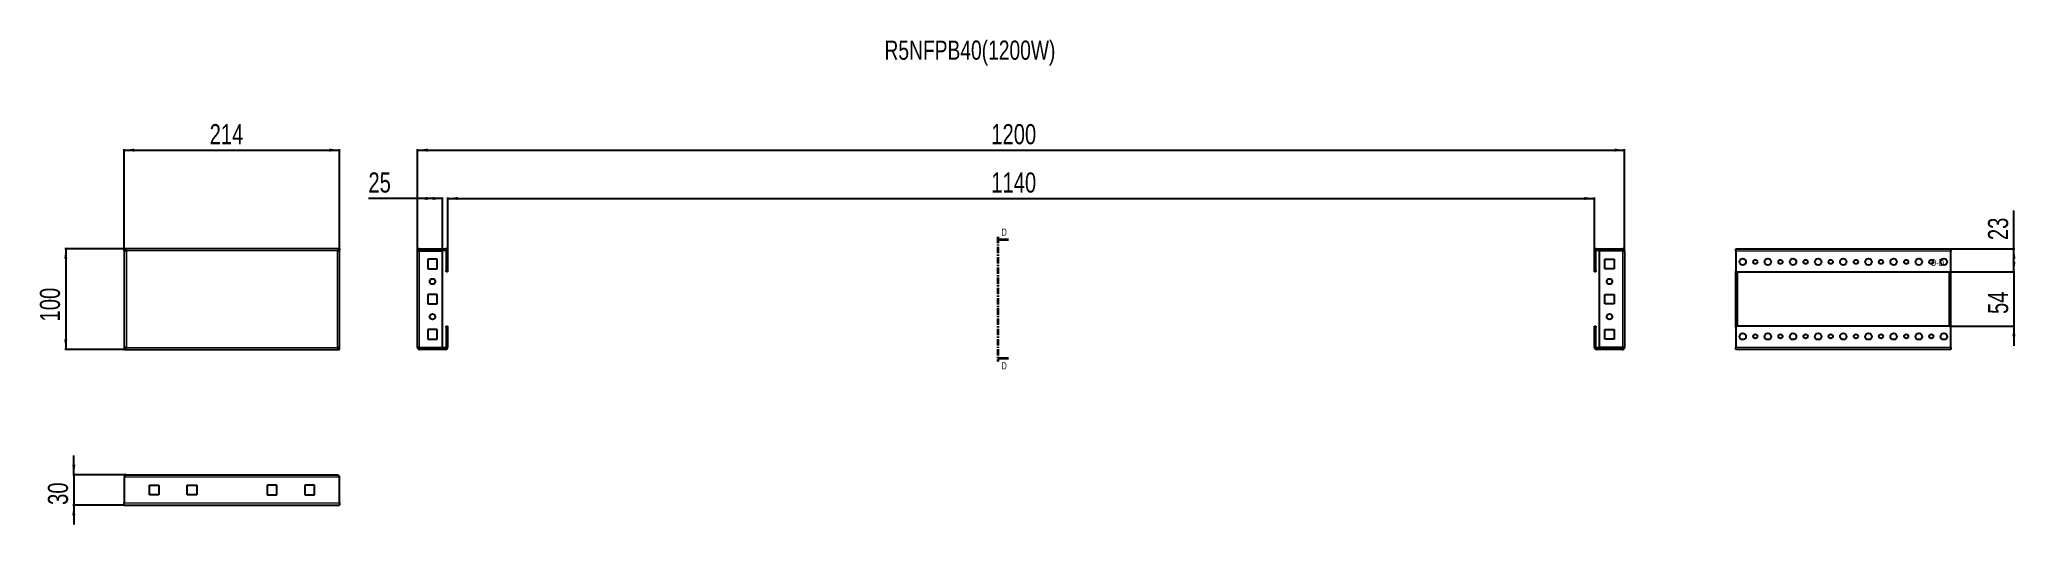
# Model space of a CAD drawing. Header units: millimetres. Extents: x -14 to 1950, y -1092 to 540.
# Drawn here: x -14 to 1950, y 59 to 540 of the extents above.
import ezdxf

# ---------------------------------------------------------------- set-up
doc = ezdxf.new("R2010")
doc.units = ezdxf.units.MM
doc.linetypes.add('CENTER', pattern=[10.16, 6.35, -1.27, 1.27, -1.27])
doc.layers.add('FORMAT', color=7, linetype='Continuous')
doc.styles.add('SLDTEXTSTYLE0', font='TXT', dxfattribs={"width": 0.75})
doc.dimstyles.new('SLDDIMSTYLE0', dxfattribs={"dimtxt": 20, "dimasz": 10, "dimexe": 0, "dimexo": 0.0625, "dimgap": 5, "dimtad": 2, "dimdec": 1, "dimrnd": 1e-09, "dimzin": 12, "dimdsep": 46, "dimtxsty": 'SLDTEXTSTYLE0', "dimsah": 1, "dimcen": 0.09, "dimadec": 0, "dimazin": 3, "dimtfac": 1, "dimtofl": 0, "dimtmove": 0, "dimatfit": 3, "dimfxl": 0, "dimfrac": 2, "dimtolj": 1, "dimtzin": 12, "dimarcsym": 0})
doc.dimstyles.new('SLDDIMSTYLE1', dxfattribs={"dimtxt": 20, "dimasz": 10, "dimexe": 0, "dimexo": 0.0625, "dimgap": 5, "dimtad": 2, "dimdec": 1, "dimrnd": 1e-09, "dimzin": 12, "dimdsep": 46, "dimtxsty": 'SLDTEXTSTYLE0', "dimsah": 1, "dimcen": 0.09, "dimadec": 0, "dimazin": 3, "dimtfac": 1, "dimtmove": 0, "dimatfit": 0, "dimfxl": 0, "dimfrac": 2, "dimtolj": 1, "dimtzin": 12, "dimarcsym": 0})

# ---------------------------------------------------------------- blocks, each defined once
blk = doc.blocks.new('_D')
at = {"layer": 'FORMAT'}
for p, q in [((70.2, 330.6), (70.2, 431.6)), ((70.2, 430.6), (284.2, 430.6)), ((284.2, 330.6), (284.2, 431.6))]:
    blk.add_line(p, q, dxfattribs=at)
for points in [[(70.2, 430.6), (80.2, 429), (80.2, 432.1)], [(284.2, 430.6), (274.2, 432.1), (274.2, 429)]]:
    blk.add_solid(points, dxfattribs=at)
at = {"layer": 'FORMAT', "insert": (155.1, 456.4), "char_height": 20, "attachment_point": 1, "style": 'SLDTEXTSTYLE0'}
blk.add_mtext('214', dxfattribs=at)
blk = doc.blocks.new('_D_1')
at = {"layer": 'FORMAT'}
for p, q in [((70.2, 332.6), (11.1, 332.6)), ((12.1, 332.6), (12.1, 232.6)), ((70.2, 232.6), (11.1, 232.6))]:
    blk.add_line(p, q, dxfattribs=at)
for points in [[(12.1, 332.6), (10.5, 322.6), (13.6, 322.6)], [(12.1, 232.6), (13.6, 242.6), (10.5, 242.6)]]:
    blk.add_solid(points, dxfattribs=at)
at = {"layer": 'FORMAT', "insert": (-13.7, 260.4), "char_height": 20, "attachment_point": 1, "rotation": 90, "style": 'SLDTEXTSTYLE0'}
blk.add_mtext('100', dxfattribs=at)
blk = doc.blocks.new('_D_2')
at = {"layer": 'FORMAT'}
for p, q in [((361.7, 330.5), (361.7, 431.6)), ((361.7, 430.6), (1561.7, 430.6)), ((1561.7, 330.5), (1561.7, 431.6))]:
    blk.add_line(p, q, dxfattribs=at)
for points in [[(361.7, 430.6), (371.7, 429), (371.7, 432.1)], [(1561.7, 430.6), (1551.7, 432.1), (1551.7, 429)]]:
    blk.add_solid(points, dxfattribs=at)
at = {"layer": 'FORMAT', "insert": (932.1, 456.4), "char_height": 20, "attachment_point": 1, "style": 'SLDTEXTSTYLE0'}
blk.add_mtext('1200', dxfattribs=at)
blk = doc.blocks.new('_D_3')
at = {"layer": 'FORMAT'}
for p, q in [((391.7, 330.5), (391.7, 383.6)), ((391.7, 382.6), (1531.7, 382.6)), ((1531.7, 330.5), (1531.7, 383.6))]:
    blk.add_line(p, q, dxfattribs=at)
for points in [[(391.7, 382.6), (401.7, 381), (401.7, 384.1)], [(1531.7, 382.6), (1521.7, 384.1), (1521.7, 381)]]:
    blk.add_solid(points, dxfattribs=at)
at = {"layer": 'FORMAT', "insert": (932.1, 408.4), "char_height": 20, "attachment_point": 1, "style": 'SLDTEXTSTYLE0'}
blk.add_mtext('1140', dxfattribs=at)
blk = doc.blocks.new('_D_4')
at = {"layer": 'FORMAT'}
for p, q in [((361.7, 382.6), (312.9, 382.6)), ((361.7, 330.5), (361.7, 383.6)), ((386.7, 382.6), (361.7, 382.6)), ((386.7, 330.6), (386.7, 383.6))]:
    blk.add_line(p, q, dxfattribs=at)
for points in [[(361.7, 382.6), (371.7, 381), (371.7, 384.1)], [(386.7, 382.6), (376.7, 384.1), (376.7, 381)]]:
    blk.add_solid(points, dxfattribs=at)
at = {"layer": 'FORMAT', "insert": (312.9, 408.4), "char_height": 20, "attachment_point": 1, "style": 'SLDTEXTSTYLE0'}
blk.add_mtext('25', dxfattribs=at)
blk = doc.blocks.new('_D_5')
at = {"layer": 'FORMAT'}
for p, q in [((20.1, 108), (20.1, 127.3)), ((72.3, 108), (19.1, 108)), ((20.1, 108), (20.1, 78)), ((70.2, 78), (19.1, 78)), ((20.1, 78), (20.1, 58.8))]:
    blk.add_line(p, q, dxfattribs=at)
for points in [[(20.1, 108), (21.6, 118), (18.5, 118)], [(20.1, 78), (18.5, 68), (21.6, 68)]]:
    blk.add_solid(points, dxfattribs=at)
at = {"layer": 'FORMAT', "insert": (-5.7, 78.2), "char_height": 20, "attachment_point": 1, "rotation": 90, "style": 'SLDTEXTSTYLE0'}
blk.add_mtext('30', dxfattribs=at)
blk = doc.blocks.new('_D_6')
at = {"layer": 'FORMAT'}
for p, q in [((1948.7, 309.6), (1948.7, 328.8)), ((1885.1, 309.6), (1949.7, 309.6)), ((1948.7, 309.6), (1948.7, 255.6)), ((1885.1, 255.6), (1949.7, 255.6)), ((1948.7, 255.6), (1948.7, 236.3))]:
    blk.add_line(p, q, dxfattribs=at)
for points in [[(1948.7, 309.6), (1950.2, 319.6), (1947.1, 319.6)], [(1948.7, 255.6), (1947.1, 245.6), (1950.2, 245.6)]]:
    blk.add_solid(points, dxfattribs=at)
at = {"layer": 'FORMAT', "insert": (1922.9, 267.8), "char_height": 20, "attachment_point": 1, "rotation": 90, "style": 'SLDTEXTSTYLE0'}
blk.add_mtext('54', dxfattribs=at)
blk = doc.blocks.new('_D_7')
at = {"layer": 'FORMAT'}
for p, q in [((1948.7, 332.6), (1948.7, 370.7)), ((1886.1, 332.6), (1949.7, 332.6)), ((1948.7, 309.6), (1948.7, 332.6)), ((1885.1, 309.6), (1949.7, 309.6))]:
    blk.add_line(p, q, dxfattribs=at)
for points in [[(1948.7, 332.6), (1947.1, 322.6), (1950.2, 322.6)], [(1948.7, 309.6), (1950.2, 319.6), (1947.1, 319.6)]]:
    blk.add_solid(points, dxfattribs=at)
at = {"layer": 'FORMAT', "insert": (1922.9, 341.2), "char_height": 20, "attachment_point": 1, "rotation": 90, "style": 'SLDTEXTSTYLE0'}
blk.add_mtext('23', dxfattribs=at)

msp = doc.modelspace()

# ---------------------------------------------------------------- linework, layer by layer
at = {"color": 7, "linetype": 'CENTER', "lineweight": 35}
msp.add_line((938.54, 344.57), (938.54, 220.56), dxfattribs=at)
at = {"color": 7, "linetype": 'Continuous', "lineweight": 35}
for p, q in [((949.18, 341.57), (938.54, 341.57)), ((949.18, 223.56), (938.54, 223.56))]:
    msp.add_line(p, q, dxfattribs=at)
at = {"color": 7, "linetype": 'Continuous', "lineweight": 25}
for p, q in [((70.22, 331.07), (70.22, 332.57)), ((284.22, 332.57), (70.22, 332.57)), ((70.22, 331.07), (70.22, 330.57)), ((70.22, 330.57), (70.22, 234.57)), ((70.22, 330.57), (71.72, 330.57)), ((284.22, 330.57), (282.72, 330.57)), ((284.22, 332.57), (284.22, 331.07)), ((284.22, 330.57), (284.22, 331.07)), ((284.22, 234.57), (284.22, 330.57)), ((361.66, 234.67), (361.66, 330.47)), ((363.76, 332.57), (363.76, 331.07)), ((363.76, 332.57), (389.56, 332.57)), ((363.76, 331.07), (389.56, 331.07)), ((363.76, 330.57), (386.66, 330.57)), ((371.91, 322.32), (371.91, 312.82)), ((381.41, 322.32), (371.91, 322.32)), ((381.41, 312.82), (381.41, 322.32)), ((386.66, 234.57), (386.66, 330.57)), ((390.16, 330.47), (390.16, 310.57)), ((391.66, 330.47), (391.66, 310.57)), ((1531.66, 310.57), (1531.66, 330.47)), ((1533.16, 310.57), (1533.16, 330.47)), ((1533.76, 332.57), (1559.56, 332.57)), ((1533.76, 331.07), (1559.56, 331.07)), ((1536.66, 234.57), (1536.66, 330.57)), ((1559.56, 330.57), (1536.66, 330.57)), ((1541.91, 322.32), (1551.41, 322.32)), ((1541.91, 312.82), (1541.91, 322.32)), ((1551.41, 322.32), (1551.41, 312.82)), ((1559.56, 331.07), (1559.56, 332.57)), ((1561.66, 330.47), (1561.66, 234.67)), ((1672.07, 330.47), (1672.07, 332.57)), ((1672.07, 332.57), (1886.07, 332.57)), ((1672.07, 330.47), (1672.07, 310.57)), ((1886.07, 332.57), (1886.07, 330.47)), ((1886.07, 310.57), (1886.07, 330.47)), ((371.91, 312.82), (381.41, 312.82)), ((390.16, 310.57), (391.66, 310.57)), ((390.16, 309.57), (390.16, 310.57)), ((391.66, 309.57), (390.16, 309.57)), ((391.66, 310.57), (391.66, 309.57)), ((1531.66, 310.57), (1533.16, 310.57)), ((1531.66, 309.57), (1531.66, 310.57)), ((1533.16, 309.57), (1531.66, 309.57)), ((1533.16, 310.57), (1533.16, 309.57)), ((1551.41, 312.82), (1541.91, 312.82)), ((1672.07, 310.57), (1673.07, 309.57)), ((1672.07, 254.57), (1672.07, 310.57)), ((1673.07, 309.57), (1885.07, 309.57)), ((1673.57, 255.57), (1673.57, 309.57)), ((1884.57, 255.57), (1884.57, 309.57)), ((1885.07, 309.57), (1886.07, 310.57)), ((1886.07, 254.57), (1886.07, 310.57)), ((371.91, 287.32), (371.91, 277.82)), ((381.41, 287.32), (371.91, 287.32)), ((371.91, 277.82), (381.41, 277.82)), ((381.41, 277.82), (381.41, 287.32)), ((1541.91, 287.32), (1551.41, 287.32)), ((1541.91, 277.82), (1541.91, 287.32)), ((1551.41, 277.82), (1541.91, 277.82)), ((1551.41, 287.32), (1551.41, 277.82)), ((390.16, 255.57), (391.66, 255.57)), ((390.16, 254.57), (390.16, 255.57)), ((391.66, 255.57), (391.66, 254.57)), ((1531.66, 255.57), (1533.16, 255.57)), ((1531.66, 254.57), (1531.66, 255.57)), ((1533.16, 255.57), (1533.16, 254.57)), ((1673.07, 255.57), (1672.07, 254.57)), ((1885.07, 255.57), (1673.07, 255.57)), ((1886.07, 254.57), (1885.07, 255.57)), ((381.41, 252.32), (371.91, 252.32)), ((371.91, 252.32), (371.91, 242.82)), ((371.91, 242.82), (381.41, 242.82)), ((381.41, 242.82), (381.41, 252.32)), ((391.66, 254.57), (390.16, 254.57)), ((390.16, 254.57), (390.16, 234.67)), ((391.66, 254.57), (391.66, 234.67)), ((1533.16, 254.57), (1531.66, 254.57)), ((1531.66, 234.67), (1531.66, 254.57)), ((1533.16, 234.67), (1533.16, 254.57)), ((1541.91, 252.32), (1551.41, 252.32)), ((1541.91, 242.82), (1541.91, 252.32)), ((1551.41, 242.82), (1541.91, 242.82)), ((1551.41, 252.32), (1551.41, 242.82)), ((1672.07, 254.57), (1672.07, 234.67)), ((1886.07, 234.67), (1886.07, 254.57)), ((71.72, 234.57), (70.22, 234.57)), ((70.22, 234.57), (70.22, 234.07)), ((70.22, 234.07), (70.22, 232.57)), ((70.22, 232.57), (284.22, 232.57)), ((282.72, 234.57), (284.22, 234.57)), ((284.22, 234.07), (284.22, 234.57)), ((284.22, 232.57), (284.22, 234.07)), ((363.76, 234.57), (386.66, 234.57)), ((363.76, 232.57), (363.76, 234.07)), ((389.56, 234.07), (363.76, 234.07)), ((389.56, 232.57), (363.76, 232.57)), ((1559.56, 234.07), (1533.76, 234.07)), ((1559.56, 232.57), (1533.76, 232.57)), ((1559.56, 234.57), (1536.66, 234.57)), ((1559.56, 234.07), (1559.56, 232.57)), ((1672.07, 232.57), (1672.07, 234.67)), ((1886.07, 232.57), (1672.07, 232.57)), ((1886.07, 234.67), (1886.07, 232.57)), ((70.22, 105.92), (70.22, 80.12)), ((72.32, 108.02), (282.12, 108.02)), ((284.22, 80.12), (284.22, 105.92)), ((70.22, 78.02), (70.22, 80.12)), ((95.22, 97.77), (104.72, 97.77)), ((95.22, 88.27), (95.22, 97.77)), ((104.72, 88.27), (95.22, 88.27)), ((104.72, 97.77), (104.72, 88.27)), ((132.72, 97.77), (142.22, 97.77)), ((132.72, 88.27), (132.72, 97.77)), ((142.22, 88.27), (132.72, 88.27)), ((142.22, 97.77), (142.22, 88.27)), ((221.72, 97.77), (212.22, 97.77)), ((212.22, 97.77), (212.22, 88.27)), ((212.22, 88.27), (221.72, 88.27)), ((221.72, 88.27), (221.72, 97.77)), ((249.72, 97.77), (249.72, 88.27)), ((259.22, 97.77), (249.72, 97.77)), ((249.72, 88.27), (259.22, 88.27)), ((259.22, 88.27), (259.22, 97.77)), ((284.22, 80.12), (284.22, 78.02)), ((70.22, 78.02), (284.22, 78.02))]:
    msp.add_line(p, q, dxfattribs=at)
at = {"color": 8, "linetype": 'Continuous', "lineweight": 18}
for p, q in [((72.32, 330.47), (72.32, 234.67)), ((282.12, 330.47), (72.32, 330.47)), ((282.12, 234.67), (282.12, 330.47)), ((363.76, 234.57), (363.76, 330.57)), ((389.56, 331.07), (389.56, 332.57)), ((390.16, 330.47), (391.66, 330.47)), ((1533.16, 330.47), (1531.66, 330.47)), ((1533.76, 331.07), (1533.76, 332.57)), ((1559.56, 330.57), (1559.56, 234.57)), ((1672.07, 330.47), (1886.07, 330.47)), ((1674.17, 255.57), (1674.17, 309.57)), ((1883.97, 309.57), (1883.97, 255.57)), ((72.32, 234.67), (282.12, 234.67)), ((389.56, 234.07), (389.56, 232.57)), ((390.16, 234.67), (391.66, 234.67)), ((1533.16, 234.67), (1531.66, 234.67)), ((1533.76, 234.07), (1533.76, 232.57)), ((1886.07, 234.67), (1672.07, 234.67)), ((70.22, 105.92), (284.22, 105.92)), ((70.22, 80.12), (284.22, 80.12))]:
    msp.add_line(p, q, dxfattribs=at)
at = {"color": 7, "linetype": 'Continuous', "lineweight": 25}
for centre, radius in [((1679.07, 319.57), 3.25), ((1691.57, 319.57), 2.1), ((1704.07, 319.57), 3.25), ((1716.57, 319.57), 2.1), ((1729.07, 319.57), 3.25), ((1741.57, 319.57), 2.1), ((1754.07, 319.57), 3.25), ((1766.57, 319.57), 2.1), ((1779.07, 319.57), 3.25), ((1791.57, 319.57), 2.1), ((1804.07, 319.57), 3.25), ((1816.57, 319.57), 2.1), ((1829.07, 319.57), 3.25), ((1841.57, 319.57), 2.1), ((1854.07, 319.57), 3.25), ((1866.57, 319.57), 2.1), ((1879.07, 319.57), 3.25), ((376.66, 300.07), 2.75), ((1546.66, 300.07), 2.75), ((376.66, 265.07), 2.75), ((1546.66, 265.07), 2.75), ((1679.07, 245.57), 3.25), ((1691.57, 245.57), 2.1), ((1704.07, 245.57), 3.25), ((1716.57, 245.57), 2.1), ((1729.07, 245.57), 3.25), ((1741.57, 245.57), 2.1), ((1754.07, 245.57), 3.25), ((1766.57, 245.57), 2.1), ((1779.07, 245.57), 3.25), ((1791.57, 245.57), 2.1), ((1804.07, 245.57), 3.25), ((1816.57, 245.57), 2.1), ((1829.07, 245.57), 3.25), ((1841.57, 245.57), 2.1), ((1854.07, 245.57), 3.25), ((1866.57, 245.57), 2.1), ((1879.07, 245.57), 3.25)]:
    msp.add_circle(centre, radius, dxfattribs=at)
for centre, radius, start, end in [((389.56, 330.47), 2.1, 0, 90), ((389.56, 330.47), 0.6, 0, 90), ((1533.76, 330.47), 2.1, 90, 180), ((1533.76, 330.47), 0.6, 90, 180), ((389.56, 234.67), 2.1, 270, 0), ((389.56, 234.67), 0.6, 270, 360), ((1533.76, 234.67), 2.1, 180, 270), ((1533.76, 234.67), 0.6, 180, 270)]:
    msp.add_arc(centre, radius, start, end, dxfattribs=at)
for points, knots in [([(72.32, 330.47), (72.14, 330.75), (71.78, 331.31), (71.25, 332.01), (70.73, 332.48), (70.38, 332.54), (70.22, 332.57)], [0, 0, 0, 0, 0.2547527, 0.5096447, 0.7645377, 1, 1, 1, 1]), ([(72.32, 330.47), (72.14, 330.55), (71.77, 330.71), (71.08, 330.98), (70.56, 331.03), (70.22, 331.07)], [0, 0, 0, 0, 0.2598775, 0.5197391, 1, 1, 1, 1]), ([(1561.66, 330.47), (1561.63, 330.75), (1561.56, 331.31), (1561.06, 332.01), (1560.36, 332.48), (1559.82, 332.54), (1559.56, 332.57)], [0, 0, 0, 0, 0.2547527, 0.5096447, 0.7645377, 1, 1, 1, 1]), ([(1560.16, 330.47), (1560.15, 330.55), (1560.13, 330.71), (1559.94, 330.98), (1559.71, 331.03), (1559.56, 331.07)], [0, 0, 0, 0, 0.2598775, 0.5197391, 1, 1, 1, 1]), ([(282.12, 108.02), (282.3, 107.99), (282.65, 107.92), (283.19, 107.42), (283.71, 106.72), (284.06, 106.18), (284.22, 105.92)], [0, 0, 0, 0, 0.2547527, 0.5096447, 0.7645377, 1, 1, 1, 1])]:
    msp.add_open_spline(points, degree=3, knots=knots, dxfattribs=at)
for points in [[(70.22, 330.57), (70.25, 330.56), (70.31, 330.54), (70.8, 330.52), (71.49, 330.49), (72.04, 330.47), (72.32, 330.47)], [(284.22, 332.57), (284.04, 332.53), (283.69, 332.47), (283.17, 331.99), (282.64, 331.29), (282.29, 330.74), (282.12, 330.47)], [(284.22, 331.07), (283.87, 331.03), (283.17, 330.95), (282.47, 330.63), (282.12, 330.47)], [(282.12, 330.47), (282.39, 330.47), (282.95, 330.49), (283.64, 330.52), (284.13, 330.54), (284.19, 330.56), (284.22, 330.57)], [(363.76, 332.57), (363.49, 332.53), (362.94, 332.47), (362.24, 331.99), (361.76, 331.29), (361.69, 330.74), (361.66, 330.47)], [(361.66, 330.47), (361.69, 330.47), (361.76, 330.49), (362.24, 330.52), (362.94, 330.54), (363.49, 330.56), (363.76, 330.57)], [(363.76, 331.07), (363.6, 331.03), (363.27, 330.95), (363.2, 330.63), (363.16, 330.47)], [(1559.56, 330.57), (1559.84, 330.56), (1560.39, 330.54), (1561.08, 330.52), (1561.57, 330.49), (1561.63, 330.47), (1561.66, 330.47)], [(72.32, 234.67), (72.04, 234.66), (71.49, 234.64), (70.8, 234.62), (70.31, 234.59), (70.25, 234.57), (70.22, 234.57)], [(70.22, 232.57), (70.39, 232.6), (70.74, 232.66), (71.27, 233.15), (71.79, 233.84), (72.14, 234.39), (72.32, 234.67)], [(70.22, 234.07), (70.57, 234.1), (71.27, 234.18), (71.97, 234.5), (72.32, 234.67)], [(282.12, 234.67), (282.29, 234.39), (282.64, 233.84), (283.17, 233.15), (283.69, 232.66), (284.04, 232.6), (284.22, 232.57)], [(284.22, 234.57), (284.19, 234.57), (284.13, 234.59), (283.64, 234.62), (282.95, 234.64), (282.39, 234.66), (282.12, 234.67)], [(282.12, 234.67), (282.47, 234.5), (283.17, 234.18), (283.87, 234.1), (284.22, 234.07)], [(363.76, 234.57), (363.49, 234.57), (362.94, 234.59), (362.24, 234.62), (361.76, 234.64), (361.69, 234.66), (361.66, 234.67)], [(361.66, 234.67), (361.69, 234.39), (361.76, 233.84), (362.24, 233.15), (362.94, 232.66), (363.49, 232.6), (363.76, 232.57)], [(363.16, 234.67), (363.2, 234.5), (363.27, 234.18), (363.6, 234.1), (363.76, 234.07)], [(1561.66, 234.67), (1561.63, 234.66), (1561.57, 234.64), (1561.08, 234.62), (1560.39, 234.59), (1559.84, 234.57), (1559.56, 234.57)], [(1559.56, 232.57), (1559.84, 232.6), (1560.39, 232.66), (1561.08, 233.15), (1561.57, 233.84), (1561.63, 234.39), (1561.66, 234.67)], [(1559.56, 234.07), (1559.72, 234.1), (1560.05, 234.18), (1560.12, 234.5), (1560.16, 234.67)], [(70.22, 105.92), (70.39, 106.19), (70.74, 106.75), (71.27, 107.44), (71.79, 107.92), (72.14, 107.99), (72.32, 108.02)]]:
    msp.add_open_spline(points, degree=3, dxfattribs=at)
at = {"color": 7, "linetype": 'Continuous', "lineweight": 35}
for points in [[(938.54, 341.57), (945.54, 340.45), (945.54, 342.69)], [(938.54, 223.56), (945.54, 222.44), (945.54, 224.68)]]:
    msp.add_solid(points, dxfattribs=at)

# ---------------------------------------------------------------- texts
at = {"color": 7, "linetype": 'Continuous', "char_height": 7, "attachment_point": 1, "style": 'SLDTEXTSTYLE0'}
for insert in [(942.25, 352.66), (942.25, 219.87)]:
    msp.add_mtext('D', dxfattribs=dict(at, insert=insert))
at = {"layer": 'FORMAT', "style": 'SLDTEXTSTYLE0'}
for s, insert, char_height, attachment_point in [('R5NFPB40(1200W)', (825.93, 539.37), 19.05, 1), ('D-D', (1872.7, 322.42), 7, 2)]:
    msp.add_mtext(s, dxfattribs=dict(at, insert=insert, char_height=char_height, attachment_point=attachment_point))

# ---------------------------------------------------------------- dimensions: what is measured, and where the dimension line sits
at = {"layer": 'FORMAT'}
for base, p1, p2, picture, middle in [((284.22, 430.57), (70.22, 330.57), (284.22, 330.57), '_D', (177.22, 430.57)), ((1561.66, 430.57), (361.66, 330.47), (1561.66, 330.47), '_D_2', (961.66, 430.57)), ((361.66, 382.57), (386.66, 330.57), (361.66, 330.47), '_D_4', (327.66, 382.57)), ((1531.66, 382.57), (391.66, 330.47), (1531.66, 330.47), '_D_3', (961.66, 382.57))]:
    dim = msp.add_linear_dim(base=base, p1=p1, p2=p2, dimstyle='SLDDIMSTYLE0', dxfattribs=at)
    dim.commit()
    dim.dimension.update_dxf_attribs({"geometry": picture, "text_midpoint": middle, "dimtype": 160})
for base, p1, p2, dimstyle, picture, middle in [((1948.67, 332.57), (1885.07, 309.57), (1886.07, 332.57), 'SLDDIMSTYLE0', '_D_7', (1948.67, 355.95)), ((12.05, 232.57), (70.22, 332.57), (70.22, 232.57), 'SLDDIMSTYLE0', '_D_1', (12.05, 282.57)), ((1948.67, 255.57), (1885.07, 309.57), (1885.07, 255.57), 'SLDDIMSTYLE1', '_D_6', (1948.67, 282.57)), ((20.05, 78.02), (72.32, 108.02), (70.22, 78.02), 'SLDDIMSTYLE1', '_D_5', (20.05, 93.02))]:
    dim = msp.add_linear_dim(base=base, p1=p1, p2=p2, angle=90, dimstyle=dimstyle, dxfattribs=at)
    dim.commit()
    dim.dimension.update_dxf_attribs({"geometry": picture, "text_midpoint": middle, "dimtype": 160})

doc.saveas('drawing.dxf')
